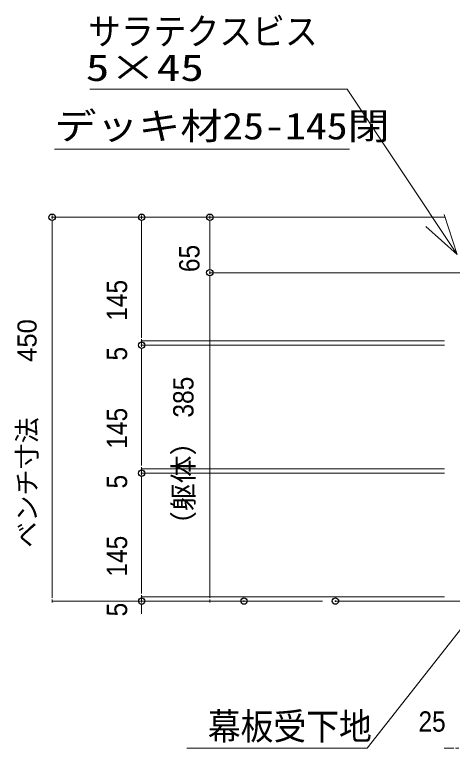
# Model space of a CAD drawing. Units: millimetres, scale not verified. Extents: x -8199 to 8201, y -2963 to 5056.
# Drawn here: x 5429 to 6114, y 446 to 1593 of the extents above; entities that cross this region are included whole.
import ezdxf
from ezdxf.enums import TextEntityAlignment as Align

# ---------------------------------------------------------------- set-up
doc = ezdxf.new("R2010")
doc.units = ezdxf.units.MM
doc.header["$LTSCALE"] = 20
doc.header["$PDMODE"] = 32
doc.header["$PDSIZE"] = 10
for name, color, linetype, lineweight in [('0-1_一般', 4, 'Continuous', 9), ('0-2_寸法', 7, 'Continuous', 9), ('0-3_0', 7, 'Continuous', 9)]:
    doc.layers.add(name, color=color, linetype=linetype, lineweight=lineweight)
doc.layers.add('0-4_Defpoints', color=7, linetype='Continuous')
doc.styles.add('Osaka', font='')
doc.styles.add('ＭＳ ゴシック', font='')
doc.styles.get('Osaka').set_extended_font_data('Osaka')
doc.styles.get('ＭＳ ゴシック').set_extended_font_data('MS Gothic')

# ---------------------------------------------------------------- blocks, each defined once
blk = doc.blocks.new('_DOT')
at = {"layer": '0-3_0'}
for p, q in [((-10, 0), (-20, 0)), ((-5, 0), (5, 0))]:
    blk.add_line(p, q, dxfattribs=at)

msp = doc.modelspace()

# ---------------------------------------------------------------- linework, layer by layer
at = {"layer": '0-1_一般', "color": 2}
for p, q in [((5949.21, 1476.63), (5546.78, 1476.63)), ((5949.21, 1476.63), (6121.32, 1218.29)), ((5952.92, 1383.3), (5491.81, 1383.3)), ((5980.8, 446.42), (6176.92, 696.63)), ((5698.58, 446.42), (5980.8, 446.42))]:
    msp.add_line(p, q, dxfattribs=at)
at = {"layer": '0-1_一般', "color": 7}
msp.add_line((5930.96, 676.63), (6934.65, 676.63), dxfattribs=at)
at = {"layer": '0-1_一般', "color": 2}
msp.add_lwpolyline([(6101, 1280.81), (6121.32, 1218.29), (6072.46, 1262.28)], dxfattribs=at)
at = {"layer": '0-2_寸法'}
for p, q in [((6101.32, 1276.63), (5487.98, 1276.63)), ((6101.31, 1276.63), (5627.98, 1276.63)), ((6101.32, 1276.63), (5734.65, 1276.63)), ((5487.98, 686.64), (5487.98, 1266.61)), ((5627.98, 1093.31), (5627.98, 1266.62)), ((5734.65, 1199.98), (5734.65, 1266.61)), ((6187.98, 1189.96), (5734.65, 1189.96)), ((6187.98, 1189.96), (5734.65, 1189.96)), ((5734.65, 686.64), (5734.65, 1179.95)), ((5627.98, 1093.31), (5627.98, 1103.33)), ((6101.31, 1083.3), (5627.98, 1083.3)), ((6101.32, 1083.3), (5627.98, 1083.3)), ((5627.98, 1083.3), (5627.98, 1076.63)), ((6101.32, 1076.63), (5627.98, 1076.63)), ((6101.31, 1076.63), (5627.98, 1076.63)), ((5627.98, 1066.62), (5627.98, 1056.6)), ((5627.98, 893.31), (5627.98, 1066.62)), ((5627.98, 893.31), (5627.98, 903.33)), ((6101.31, 883.3), (5627.98, 883.3)), ((6101.32, 883.3), (5627.98, 883.3)), ((5627.98, 883.3), (5627.98, 876.63)), ((6101.32, 876.63), (5627.98, 876.63)), ((6101.31, 876.63), (5627.98, 876.63)), ((5627.98, 866.62), (5627.98, 856.6)), ((5627.98, 693.31), (5627.98, 866.62)), ((5627.98, 693.31), (5627.98, 703.33)), ((6101.31, 683.3), (5627.98, 683.3)), ((6101.32, 683.3), (5627.98, 683.3)), ((5627.98, 683.3), (5627.98, 676.63)), ((5910.96, 676.63), (5487.98, 676.63)), ((5910.96, 676.63), (5627.98, 676.63)), ((5627.98, 666.61), (5627.98, 656.6)), ((5767.98, 676.63), (5734.65, 676.63)), ((6111.3, 446.42), (6101.28, 446.42))]:
    msp.add_line(p, q, dxfattribs=at)
at = {"layer": '0-4_Defpoints'}
for p in [(5487.98, 1276.63), (5627.98, 1276.63), (5734.65, 1276.63), (5734.65, 1189.96), (5627.98, 1076.63), (5627.98, 1076.63), (5627.98, 876.63), (5627.98, 876.63), (5627.98, 676.63), (5787.98, 676.63), (5930.96, 676.63)]:
    msp.add_point(p, dxfattribs=at)

# ---------------------------------------------------------------- block references
at = {"layer": '0-2_寸法', "xscale": 0.5007446, "yscale": 0.5007446}
for p, rotation in [((5487.98, 1276.63), 90), ((5627.98, 1276.63), 90), ((5734.65, 1276.63), 90), ((5734.65, 1189.96), 270), ((5734.65, 1189.96), 90), ((5627.98, 1083.3), 270), ((5627.98, 1083.3), 270), ((5627.98, 1076.63), 90), ((5627.98, 1076.63), 90), ((5627.98, 883.3), 270), ((5627.98, 883.3), 270), ((5627.98, 876.63), 90), ((5627.98, 876.63), 90), ((5627.98, 683.3), 270), ((5627.98, 683.3), 270), ((5487.98, 676.63), 270), ((5627.98, 676.63), 90), ((5734.65, 676.63), 270)]:
    msp.add_blockref('_DOT', p, dxfattribs=dict(at, rotation=rotation))
msp.add_blockref('_DOT', (6121.31, 446.42), dxfattribs=at)

# ---------------------------------------------------------------- texts
at = {"layer": '0-2_寸法', "color": 4, "style": 'ＭＳ ゴシック'}
for s, width, p in [('サラテクスビス', 0.9, (5544.21, 1533.8)), ('5×45', 1.3, (5540.57, 1477.16)), ('デッキ材25-145閉', 1.15, (5491.81, 1385.81)), ('幕板受下地', 0.9, (5731.43, 447.35))]:
    msp.add_text(s, height=41.79, dxfattribs=dict(at, width=width)).set_placement(p, align=Align.BOTTOM_LEFT)
at = {"layer": '0-2_寸法', "style": 'Osaka', "width": 0.9}
for s, p in [('65', (5727.98, 1190.89)), ('145', (5614.81, 1114.81)), ('5', (5614.81, 1052.61)), ('385', (5718.64, 963.45)), ('145', (5614.81, 914.81)), ('5', (5614.81, 852.61)), ('145', (5614.81, 714.81)), ('5', (5614.81, 652.61))]:
    msp.add_text(s, height=31.82, rotation=90, dxfattribs=at).set_placement(p, align=Align.BOTTOM_LEFT)
at = {"layer": '0-2_寸法', "style": 'Osaka'}
for s, height, p in [(' 450', 29.91, (5472.67, 1039.46)), ('ベンチ寸法', 29.91, (5472.67, 760.01)), ('（躯体）', 31.82, (5718.64, 773.91))]:
    msp.add_text(s, height=height, rotation=90, dxfattribs=at).set_placement(p, align=Align.BOTTOM_LEFT)
at = {"layer": '0-2_寸法', "style": 'Osaka', "width": 0.9}
msp.add_text('25', height=31.82, dxfattribs=at).set_placement((6060.83, 462.92), align=Align.BOTTOM_LEFT)

doc.saveas('drawing.dxf')
